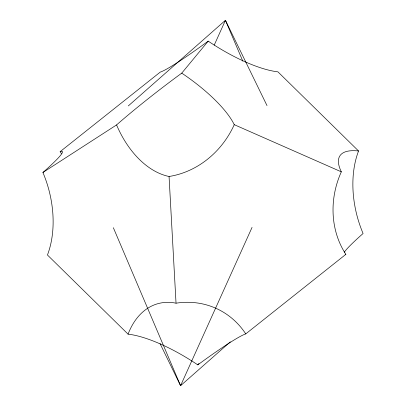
<?xml version="1.0" encoding="UTF-8"?>
<svg xmlns="http://www.w3.org/2000/svg" width="406" height="406" viewBox="0 0 406 406"><rect width="100%" height="100%" fill="white"/><g stroke="black" fill="none" stroke-linecap="round" stroke-linejoin="round"><path stroke-width="0.61" d="M214.216 45.142L225.431 20.3L267.006 105.601M252.05 227.401L180.569 385.7L160.06 343.618M358.549 150.991A85.103 26.887 33.3 0 0 341.324 171.829A85.103 76.171 -63.6 0 0 345.861 254.344L245.757 333.894A85.103 6.318 -37.6 0 0 197.793 364.862A85.103 26.887 33.3 0 0 128.068 334.153L47.451 255.009A85.103 55.607 74.6 0 0 42.914 172.494L116.563 124.936A85.103 6.318 -37.6 0 1 181.756 73.131L208.207 41.138A85.103 26.887 33.3 0 0 277.932 71.847L358.549 150.991A85.103 55.607 74.6 0 0 363.086 233.506A85.103 6.318 -37.6 0 0 344.268 252.258M197.793 364.862L198.996 363.411M128.306 105.91L225.431 20.3L242.793 61.108M230.314 341.852L180.569 385.7L113.35 227.71M42.914 172.494A85.103 6.318 -37.6 0 0 60.139 151.656L160.243 72.106A85.103 6.318 -37.6 0 0 208.207 41.138M181.756 73.131A85.103 26.887 33.3 0 1 234.257 124.672L341.324 171.829M116.568 124.936A85.103 55.607 74.6 0 0 169.063 176.478L176.031 303.186A85.103 55.607 74.6 0 0 128.068 334.153M176.031 303.186A85.103 76.171 -63.6 0 1 245.757 333.894M345.861 254.344A85.103 6.318 -37.6 0 1 345.389 254.486M234.257 124.672A85.103 76.171 -63.6 0 1 169.063 176.478M60.139 151.656A85.103 76.171 -63.6 0 1 61.316 153.504"/></g></svg>
